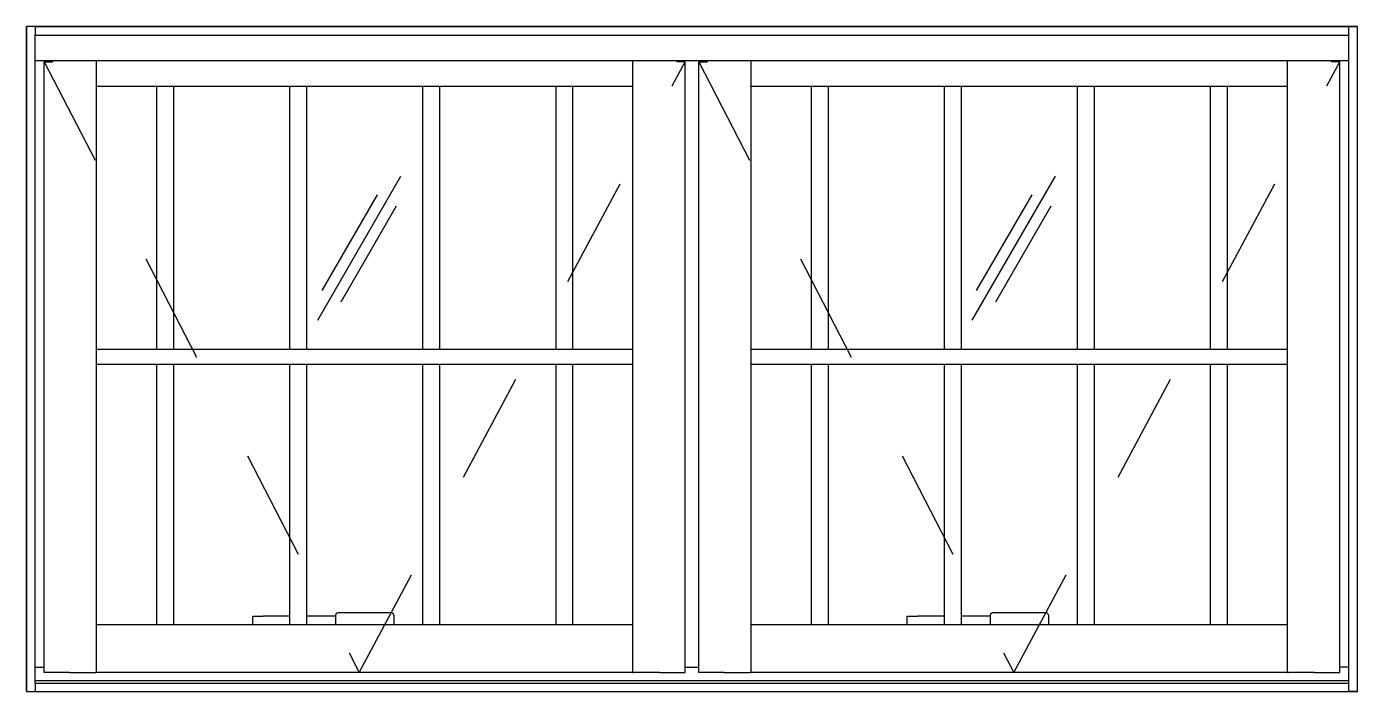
# Model space of a CAD drawing. Header units: millimetres. Extents: x 338.09 to 339.29, y 1058.87 to 1059.47.
import ezdxf

# ---------------------------------------------------------------- set-up
doc = ezdxf.new("R2010")
doc.units = ezdxf.units.MM
doc.header["$LTSCALE"] = 0.5
doc.linetypes.add('HIDDEN2', pattern=[0.1875, 0.125, -0.0625])
doc.layers.add('Gravia_Janelas', color=1, linetype='Continuous')
doc.layers.add('Gravia_Janelas_hidden2', color=1, linetype='HIDDEN2')

msp = doc.modelspace()

# ---------------------------------------------------------------- linework, layer by layer
at = {"layer": 'Gravia_Janelas'}
for p, q in [((338.0858, 1059.4667), (338.0862, 1059.4667)), ((338.0858, 1058.8667), (338.0858, 1059.4667)), ((338.093, 1059.4667), (338.0862, 1059.4667)), ((338.093, 1059.4667), (338.0934, 1059.4667)), ((338.0934, 1059.4663), (338.0934, 1059.4667)), ((338.0934, 1059.4667), (339.2782, 1059.4667)), ((338.0934, 1059.4663), (338.0934, 1059.4595)), ((338.0934, 1059.4591), (338.0934, 1059.4595)), ((338.0934, 1059.4591), (339.2782, 1059.4591)), ((338.0934, 1058.8743), (338.0934, 1059.4591)), ((339.2782, 1059.4667), (339.2782, 1059.4663)), ((339.2786, 1059.4667), (339.2782, 1059.4667)), ((339.2782, 1059.4595), (339.2782, 1059.4663)), ((339.2782, 1059.4595), (339.2782, 1059.4591)), ((339.2782, 1058.8743), (339.2782, 1059.4591)), ((339.2786, 1059.4667), (339.2854, 1059.4667)), ((339.2858, 1059.4667), (339.2854, 1059.4667)), ((339.2858, 1058.8667), (339.2858, 1059.4667)), ((338.0934, 1059.4362), (339.2782, 1059.4362)), ((338.1017, 1059.435), (338.1031, 1059.435)), ((338.1017, 1058.8837), (338.1017, 1059.435)), ((338.1031, 1059.435), (338.1092, 1059.435)), ((338.109, 1059.435), (338.109, 1059.4362)), ((338.1092, 1059.4362), (338.1092, 1059.435)), ((338.1488, 1058.8837), (338.1488, 1059.4362)), ((338.6325, 1058.8837), (338.6325, 1059.4362)), ((338.6721, 1059.4362), (338.6721, 1059.435)), ((338.6782, 1059.435), (338.6721, 1059.435)), ((338.6723, 1059.4362), (338.6723, 1059.435)), ((338.6796, 1059.435), (338.6782, 1059.435)), ((338.6796, 1058.8837), (338.6796, 1059.435)), ((338.692, 1059.435), (338.6934, 1059.435)), ((338.692, 1058.8837), (338.692, 1059.435)), ((338.6934, 1059.435), (338.6995, 1059.435)), ((338.6993, 1059.4362), (338.6993, 1059.435)), ((338.6995, 1059.4362), (338.6995, 1059.435)), ((338.7391, 1058.8837), (338.7391, 1059.4362)), ((339.2228, 1058.8837), (339.2228, 1059.4362)), ((339.2624, 1059.4362), (339.2624, 1059.435)), ((339.2685, 1059.435), (339.2624, 1059.435)), ((339.2626, 1059.435), (339.2626, 1059.4362)), ((339.2699, 1059.435), (339.2685, 1059.435)), ((339.2699, 1058.8837), (339.2699, 1059.435)), ((338.1488, 1059.413), (338.6325, 1059.413)), ((338.2032, 1059.1753), (338.2032, 1059.413)), ((338.2182, 1059.413), (338.2182, 1059.1753)), ((338.3232, 1059.1753), (338.3232, 1059.413)), ((338.3382, 1059.413), (338.3382, 1059.1753)), ((338.4432, 1059.1753), (338.4432, 1059.413)), ((338.4582, 1059.413), (338.4582, 1059.1753)), ((338.5632, 1059.1753), (338.5632, 1059.413)), ((338.5782, 1059.413), (338.5782, 1059.1753)), ((338.7391, 1059.413), (339.2228, 1059.413)), ((338.7935, 1059.1753), (338.7935, 1059.413)), ((338.8085, 1059.413), (338.8085, 1059.1753)), ((338.9135, 1059.1753), (338.9135, 1059.413)), ((338.9285, 1059.413), (338.9285, 1059.1753)), ((339.0335, 1059.1753), (339.0335, 1059.413)), ((339.0485, 1059.413), (339.0485, 1059.1753)), ((339.1535, 1059.1753), (339.1535, 1059.413)), ((339.1685, 1059.413), (339.1685, 1059.1753)), ((338.3483, 1059.2018), (338.4233, 1059.3317)), ((338.9386, 1059.2018), (339.0136, 1059.3317)), ((338.3522, 1059.2284), (338.4022, 1059.315)), ((338.9425, 1059.2284), (338.9925, 1059.315)), ((338.3695, 1059.2184), (338.4195, 1059.305)), ((338.9598, 1059.2184), (339.0098, 1059.305)), ((338.6325, 1059.1753), (338.1488, 1059.1753)), ((339.2228, 1059.1753), (338.7391, 1059.1753)), ((338.1488, 1059.1621), (338.6325, 1059.1621)), ((338.2032, 1058.9267), (338.2032, 1059.1621)), ((338.2182, 1059.1621), (338.2182, 1058.9267)), ((338.3232, 1058.9267), (338.3232, 1059.1621)), ((338.3382, 1059.1621), (338.3382, 1058.9267)), ((338.4432, 1058.9267), (338.4432, 1059.1621)), ((338.4582, 1059.1621), (338.4582, 1058.9267)), ((338.5632, 1058.9267), (338.5632, 1059.1621)), ((338.5782, 1059.1621), (338.5782, 1058.9267)), ((338.7391, 1059.1621), (339.2228, 1059.1621)), ((338.7935, 1058.9267), (338.7935, 1059.1621)), ((338.8085, 1059.1621), (338.8085, 1058.9267)), ((338.9135, 1058.9267), (338.9135, 1059.1621)), ((338.9285, 1059.1621), (338.9285, 1058.9267)), ((339.0335, 1058.9267), (339.0335, 1059.1621)), ((339.0485, 1059.1621), (339.0485, 1058.9267)), ((339.1535, 1058.9267), (339.1535, 1059.1621)), ((339.1685, 1059.1621), (339.1685, 1058.9267)), ((338.2897, 1058.9347), (338.2904, 1058.9347)), ((338.2897, 1058.9267), (338.2897, 1058.9347)), ((338.2904, 1058.9347), (338.298, 1058.9347)), ((338.298, 1058.9347), (338.2992, 1058.9347)), ((338.3001, 1058.9347), (338.2992, 1058.9347)), ((338.3018, 1058.9347), (338.3001, 1058.9347)), ((338.3232, 1058.9347), (338.3018, 1058.9347)), ((338.3644, 1058.9347), (338.3382, 1058.9347)), ((338.3644, 1058.9355), (338.3644, 1058.9267)), ((338.4149, 1058.9375), (338.3664, 1058.9375)), ((338.4169, 1058.9355), (338.4169, 1058.9267)), ((338.88, 1058.9347), (338.8807, 1058.9347)), ((338.88, 1058.9267), (338.88, 1058.9347)), ((338.8807, 1058.9347), (338.8883, 1058.9347)), ((338.8883, 1058.9347), (338.8895, 1058.9347)), ((338.8904, 1058.9347), (338.8895, 1058.9347)), ((338.8921, 1058.9347), (338.8904, 1058.9347)), ((338.9135, 1058.9347), (338.8921, 1058.9347)), ((338.9547, 1058.9347), (338.9285, 1058.9347)), ((338.9547, 1058.9355), (338.9547, 1058.9267)), ((339.0052, 1058.9375), (338.9567, 1058.9375)), ((339.0072, 1058.9355), (339.0072, 1058.9267)), ((338.6325, 1058.9267), (338.1488, 1058.9267)), ((339.2228, 1058.9267), (338.7391, 1058.9267)), ((338.0934, 1058.8885), (338.0938, 1058.8885)), ((338.0938, 1058.8885), (338.1017, 1058.8885)), ((338.1031, 1058.8837), (338.1017, 1058.8837)), ((338.1245, 1058.8837), (338.1031, 1058.8837)), ((338.1245, 1058.8837), (338.148, 1058.8837)), ((338.1488, 1058.8837), (338.148, 1058.8837)), ((338.6325, 1058.8837), (338.1488, 1058.8837)), ((338.6325, 1058.8837), (338.6333, 1058.8837)), ((338.6568, 1058.8837), (338.6333, 1058.8837)), ((338.6568, 1058.8837), (338.6782, 1058.8837)), ((338.6782, 1058.8837), (338.6796, 1058.8837)), ((338.6796, 1058.8885), (338.692, 1058.8885)), ((338.6934, 1058.8837), (338.692, 1058.8837)), ((338.7148, 1058.8837), (338.6934, 1058.8837)), ((338.7148, 1058.8837), (338.7383, 1058.8837)), ((338.7391, 1058.8837), (338.7383, 1058.8837)), ((339.2228, 1058.8837), (338.7391, 1058.8837)), ((339.2228, 1058.8837), (339.2236, 1058.8837)), ((339.2471, 1058.8837), (339.2236, 1058.8837)), ((339.2471, 1058.8837), (339.2685, 1058.8837)), ((339.2685, 1058.8837), (339.2699, 1058.8837)), ((339.2778, 1058.8885), (339.2699, 1058.8885)), ((339.2782, 1058.8885), (339.2778, 1058.8885)), ((338.0934, 1058.8767), (339.2782, 1058.8767)), ((338.0934, 1058.8739), (338.0934, 1058.8743)), ((338.0934, 1058.8743), (339.2782, 1058.8743)), ((338.0934, 1058.8739), (338.0934, 1058.8671)), ((339.2782, 1058.8743), (339.2782, 1058.8739)), ((339.2782, 1058.8671), (339.2782, 1058.8739)), ((338.0862, 1058.8667), (338.0858, 1058.8667)), ((338.0862, 1058.8667), (338.093, 1058.8667)), ((338.0934, 1058.8667), (338.093, 1058.8667)), ((338.0934, 1058.8667), (338.0934, 1058.8671)), ((338.0934, 1058.8667), (339.2782, 1058.8667)), ((339.2782, 1058.8671), (339.2782, 1058.8667)), ((339.2782, 1058.8667), (339.2786, 1058.8667)), ((339.2854, 1058.8667), (339.2786, 1058.8667)), ((339.2854, 1058.8667), (339.2858, 1058.8667))]:
    msp.add_line(p, q, dxfattribs=at)
at = {"layer": 'Gravia_Janelas', "color": 2}
msp.add_lwpolyline([(339.2858, 1059.4667), (338.0858, 1059.4667), (338.0858, 1058.8667), (339.2858, 1058.8667)], close=True, dxfattribs=at)
at = {"layer": 'Gravia_Janelas'}
for centre, start, end in [((338.3664, 1058.9355), 90, 180), ((338.4149, 1058.9355), 0, 90), ((338.9567, 1058.9355), 90, 180), ((339.0052, 1058.9355), 0, 90)]:
    msp.add_arc(centre, 0.002, start, end, dxfattribs=at)
at = {"layer": 'Gravia_Janelas_hidden2'}
for points in [[(338.1017, 1059.435), (338.3858, 1058.8837), (338.6796, 1059.435)], [(338.692, 1059.435), (338.9761, 1058.8837), (339.2699, 1059.435)]]:
    msp.add_lwpolyline(points, dxfattribs=at)

doc.saveas('drawing.dxf')
